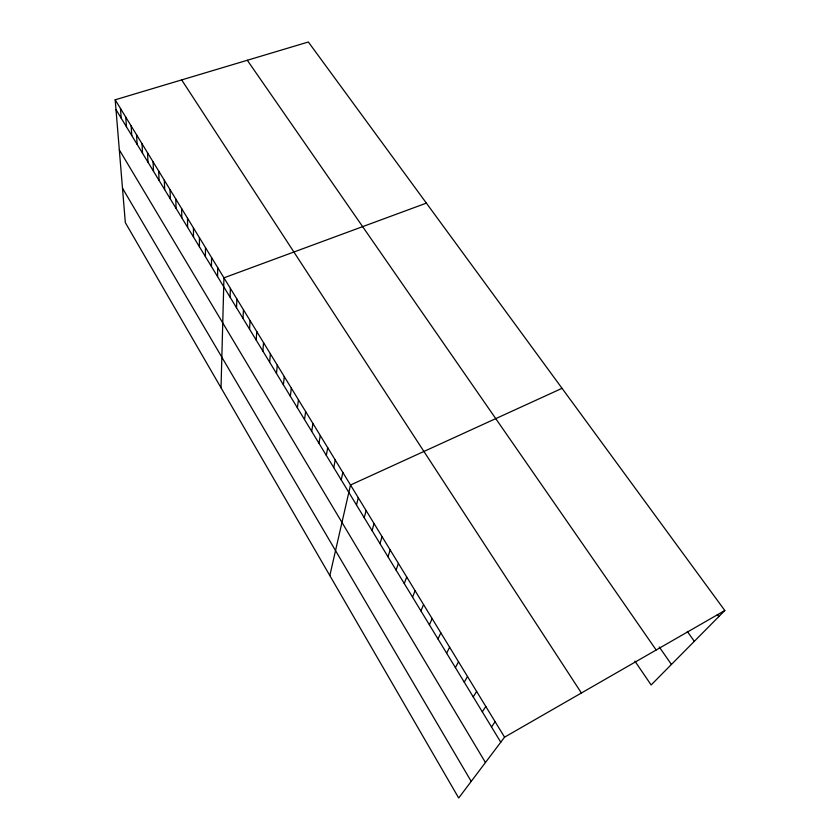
<?xml version="1.0" encoding="UTF-8"?>
<svg xmlns="http://www.w3.org/2000/svg" width="840" height="840" viewBox="0 0 840 840"><rect width="100%" height="100%" fill="white"/><g stroke="black" fill="none" stroke-linecap="round" stroke-linejoin="round"><path stroke-width="1.26" d="M205.422 256.62L205.464 247.579M211.459 266.553L211.565 257.565M217.56 276.581L217.728 267.656M221.025 387.807L223.944 277.83L426.374 203.123M230.087 297.171L230.381 288.372M236.513 307.744L236.88 299.008M243.012 318.413L243.453 309.76M249.564 329.207L250.078 320.607M256.19 340.095L256.778 331.58M262.889 351.099L263.55 342.657M269.651 362.219L270.385 353.85M276.476 373.443L277.294 365.159M283.385 384.794L284.277 376.582M290.346 396.249L291.322 388.122M297.392 407.831L298.452 399.788M304.51 419.538L305.655 411.579M311.703 431.361L312.931 423.497M318.969 443.31L320.292 435.53M326.319 455.385L327.726 447.699M333.743 467.586L335.233 460.005M341.24 479.923L342.836 472.437M329.826 575.589L350.511 485.006L562.044 388.322M356.486 504.987L358.27 497.711M364.235 517.724L366.125 510.552M372.078 530.607L374.052 523.541M379.995 543.627L382.074 536.676M387.996 556.794L390.191 549.958M396.092 570.098L398.391 563.388M404.281 583.558L406.697 576.965M412.566 597.167L415.086 590.699M420.935 610.932L423.57 604.59M429.397 624.855L432.159 618.65M437.966 638.936L440.843 632.867M446.628 653.184L449.631 647.241M455.395 667.59L458.514 661.794M464.257 682.164L467.513 676.515M473.225 696.906L476.606 691.404M482.307 711.827L485.814 706.482M491.484 726.925L495.138 721.739M724.815 610.523L504.567 737.174L458.693 798L125.328 222.632L115.185 99.802L308.354 42L724.815 610.523L651.137 684.957L634.904 661.133M717.297 614.544L718.799 616.602M687.278 631.418L694.323 641.319M659.243 646.947L671.423 664.461M247.306 60.27L656.166 650.002M181.681 79.905L581.396 692.99M115.185 99.802L504.567 737.174M115.993 109.599L500.777 742.203M119.322 149.867L485.447 762.531M122.483 188.181L471.209 781.4M120.456 108.423L121.212 118.188M125.769 117.117L126.483 126.84M131.124 125.895L131.796 135.576M136.531 134.747L137.151 144.386M141.992 143.682L142.559 153.279M147.504 152.702L148.019 162.246M153.059 161.794L153.521 171.308M158.666 170.972L159.085 180.442M164.325 180.243L164.692 189.661M170.037 189.599L170.341 198.965M175.812 199.038L176.053 208.352M181.629 208.561L181.818 217.822M187.499 218.179L187.635 227.388M193.431 227.882L193.515 237.038M199.416 237.689L199.437 246.782"/></g></svg>
